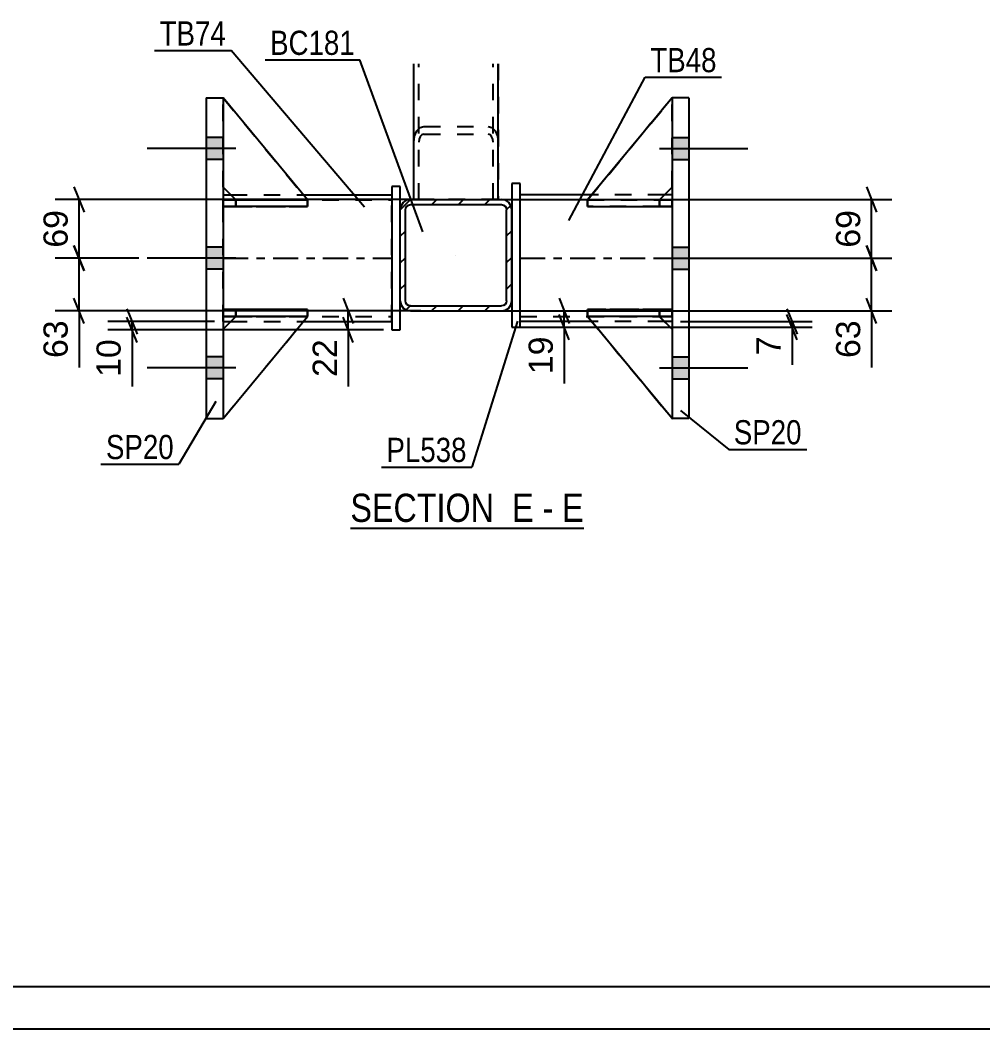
# Model space of a CAD drawing. Header units: millimetres. Extents: x 0 to 3377, y 0 to 1913.
# Drawn here: x 251.5 to 365.6, y 0 to 119.5 of the extents above; entities that cross this region are included whole.
import ezdxf

# ---------------------------------------------------------------- set-up
doc = ezdxf.new("R2010")
doc.units = ezdxf.units.MM
doc.linetypes.add('DXK_LINE_DOT2', pattern=[3.9198, 1.9599, -1.9599])
doc.linetypes.add('DXK_LINE_DOT3', pattern=[5.9187, 2.979, -0.9799, 0.9799, -0.9799])
doc.styles.add('Arial', font='ARIAL.TTF', dxfattribs={"height": 0.2})
doc.styles.add('Arial Narrow', font='ARIALN.TTF', dxfattribs={"height": 0.2})

# ---------------------------------------------------------------- blocks, each defined once
blk = doc.blocks.new('Unknown-203723820-1133')
at = {"color": 5, "linetype": 'Continuous'}
for p, q in [((5, 5), (836, 5)), ((0, 0), (841, 0))]:
    blk.add_line(p, q, dxfattribs=at)
blk = doc.blocks.new('Unknown-203723820-15 - 4966')
at = {"color": 6, "linetype": 'Continuous'}
blk.add_line((290.68, 59.31), (318.33, 59.31), dxfattribs=at)
at = {"color": 0, "linetype": 'Continuous'}
for points in [[(308.79, 60.06), (308.79, 63.56), (290.68, 63.56), (290.68, 60.06)], [(312.4, 60.06), (312.4, 63.56), (309.84, 63.56), (309.84, 60.06)], [(314.72, 60.06), (314.72, 63.56), (313.45, 63.56), (313.45, 60.06)], [(318.33, 60.06), (318.33, 63.56), (315.77, 63.56), (315.77, 60.06)]]:
    blk.add_wipeout(points, dxfattribs=at)
at = {"color": 7, "linetype": 'Continuous', "style": 'Arial Narrow'}
for s, p in [('SECTION ', (290.68, 60.06)), ('E', (309.84, 60.06)), ('E', (315.77, 60.06)), ('-', (313.45, 60.06))]:
    blk.add_text(s, height=3.34, dxfattribs=at).set_placement(p)
blk = doc.blocks.new('Part-203723820-5050 - 4966')
at = {"color": 2, "linetype": 'Continuous'}
for p, q in [((298.19, 98.25), (298.19, 114.34)), ((308.19, 98.25), (308.19, 114.34))]:
    blk.add_line(p, q, dxfattribs=at)
at = {"color": 7, "linetype": 'DXK_LINE_DOT2'}
for p, q in [((298.79, 98.25), (298.79, 114.34)), ((307.59, 98.25), (307.59, 114.34)), ((298.28, 105.78), (298.54, 106.38)), ((298.54, 106.38), (298.93, 106.78)), ((298.93, 106.78), (299.39, 106.92)), ((299.39, 106.92), (306.99, 106.92)), ((306.99, 106.92), (307.45, 106.78)), ((307.45, 106.78), (307.84, 106.38)), ((307.84, 106.38), (308.1, 105.78)), ((298.19, 105.06), (298.28, 105.78)), ((298.83, 105.42), (298.79, 105.06)), ((298.96, 105.72), (298.83, 105.42)), ((299.16, 105.92), (298.96, 105.72)), ((299.39, 105.99), (299.16, 105.92)), ((299.39, 105.99), (306.99, 105.99)), ((307.22, 105.92), (306.99, 105.99)), ((307.41, 105.72), (307.22, 105.92)), ((307.54, 105.42), (307.41, 105.72)), ((307.59, 105.06), (307.54, 105.42)), ((308.1, 105.78), (308.19, 105.06)), ((298.19, 98.25), (308.19, 98.25))]:
    blk.add_line(p, q, dxfattribs=at)
blk = doc.blocks.new('Part-203723820-4986 - 4966')
at = {"color": 7, "linetype": 'DXK_LINE_DOT2'}
for p, q in [((275.59, 99.7), (275.59, 110.31)), ((275.59, 110.31), (285.59, 98.2)), ((275.59, 110.31), (285.59, 98.2)), ((277.09, 98.2), (275.59, 99.7)), ((277.09, 98.2), (275.59, 99.7)), ((285.59, 98.2), (277.09, 98.2)), ((277.09, 98.2), (277.09, 98.2)), ((277.09, 98.2), (285.59, 98.2)), ((285.59, 98.2), (285.59, 98.2))]:
    blk.add_line(p, q, dxfattribs=at)
blk = doc.blocks.new('Part-203723820-4987 - 4966')
at = {"color": 7, "linetype": 'DXK_LINE_DOT2'}
for p, q in [((275.59, 85.21), (277.09, 85.21)), ((285.59, 85.21), (275.59, 85.21)), ((275.59, 85.21), (275.59, 85.21)), ((275.59, 85.21), (275.59, 84.41)), ((275.59, 85.21), (275.59, 84.41)), ((277.09, 85.21), (285.59, 85.21)), ((277.09, 85.21), (277.09, 84.41)), ((285.59, 85.21), (285.59, 84.41)), ((277.09, 84.41), (275.59, 84.41)), ((275.59, 84.41), (285.59, 84.41)), ((275.59, 84.41), (275.59, 84.41)), ((285.59, 84.41), (277.09, 84.41))]:
    blk.add_line(p, q, dxfattribs=at)
blk = doc.blocks.new('Part-203723820-4971 - 4966')
at = {"color": 2, "linetype": 'Continuous'}
for p, q in [((275.59, 84.41), (275.59, 85.21)), ((285.59, 85.21), (275.59, 85.21)), ((285.59, 84.41), (285.59, 85.21)), ((285.59, 84.41), (275.59, 84.41)), ((275.59, 84.41), (275.59, 84.41))]:
    blk.add_line(p, q, dxfattribs=at)
at = {"color": 7, "linetype": 'DXK_LINE_DOT2'}
for p, q in [((277.09, 85.21), (275.59, 85.21)), ((277.09, 84.41), (277.09, 85.21)), ((285.59, 85.21), (277.09, 85.21)), ((275.59, 84.41), (277.09, 84.41)), ((277.09, 84.41), (285.59, 84.41))]:
    blk.add_line(p, q, dxfattribs=at)
blk = doc.blocks.new('Part-203723820-4976 - 4966')
at = {"color": 7, "linetype": 'DXK_LINE_DOT2'}
for p, q in [((318.79, 84.4), (327.29, 84.4)), ((328.79, 72.31), (318.79, 84.4)), ((318.79, 84.4), (318.79, 84.4)), ((327.29, 84.4), (318.79, 84.4)), ((318.79, 84.4), (328.79, 72.31)), ((327.29, 84.4), (328.79, 82.9)), ((327.29, 84.4), (327.29, 84.4)), ((328.79, 82.9), (327.29, 84.4)), ((328.79, 82.9), (328.79, 72.31))]:
    blk.add_line(p, q, dxfattribs=at)
blk = doc.blocks.new('Part-203723820-4977 - 4966')
at = {"color": 2, "linetype": 'Continuous'}
for p, q in [((328.79, 110.31), (318.79, 98.2)), ((328.79, 110.31), (328.79, 110.31)), ((328.79, 110.31), (328.79, 110.31)), ((327.3, 98.21), (328.79, 99.7)), ((320.04, 98.2), (318.79, 98.2)), ((318.79, 98.2), (318.79, 98.2))]:
    blk.add_line(p, q, dxfattribs=at)
at = {"color": 7, "linetype": 'DXK_LINE_DOT2'}
for p, q in [((328.79, 110.31), (318.79, 98.2)), ((328.79, 99.7), (328.79, 110.31)), ((327.29, 98.2), (328.79, 99.7)), ((327.29, 98.2), (318.79, 98.2)), ((327.29, 98.2), (320.04, 98.2)), ((327.29, 98.2), (327.3, 98.21)), ((327.29, 98.2), (327.29, 98.2))]:
    blk.add_line(p, q, dxfattribs=at)
blk = doc.blocks.new('Part-203723820-4988 - 4966')
at = {"color": 7, "linetype": 'DXK_LINE_DOT2'}
for p, q in [((275.59, 98.21), (277.09, 98.21)), ((285.35, 98.21), (275.59, 98.21)), ((275.59, 98.21), (275.59, 98.21)), ((275.59, 98.21), (275.59, 97.41)), ((275.59, 98.21), (275.59, 97.41)), ((277.09, 98.21), (285.59, 98.21)), ((277.09, 98.21), (277.09, 97.41)), ((285.59, 98.21), (285.59, 97.41)), ((277.09, 97.41), (275.59, 97.41)), ((275.59, 97.41), (285.59, 97.41)), ((275.59, 97.41), (275.59, 97.41)), ((285.59, 97.41), (277.09, 97.41))]:
    blk.add_line(p, q, dxfattribs=at)
blk = doc.blocks.new('Part-203723820-4980 - 4966')
at = {"color": 7, "linetype": 'DXK_LINE_DOT2'}
for p, q in [((328.79, 110.31), (318.79, 98.2)), ((318.79, 98.2), (328.79, 110.31)), ((328.79, 99.7), (328.79, 110.31)), ((327.29, 98.2), (328.79, 99.7)), ((327.29, 98.2), (328.79, 99.7)), ((318.79, 98.2), (327.29, 98.2)), ((318.79, 98.2), (318.79, 98.2)), ((327.29, 98.2), (318.79, 98.2)), ((327.29, 98.2), (327.29, 98.2))]:
    blk.add_line(p, q, dxfattribs=at)
blk = doc.blocks.new('Part-203723820-4981 - 4966')
at = {"color": 7, "linetype": 'DXK_LINE_DOT2'}
for p, q in [((318.79, 84.41), (318.79, 85.21)), ((318.79, 85.21), (327.29, 85.21)), ((328.79, 85.21), (318.79, 85.21)), ((327.29, 84.41), (327.29, 85.21)), ((327.29, 85.21), (328.79, 85.21)), ((328.79, 84.41), (328.79, 85.21)), ((328.79, 84.41), (328.79, 85.21)), ((328.79, 85.21), (328.79, 85.21)), ((327.29, 84.41), (318.79, 84.41)), ((318.79, 84.41), (328.79, 84.41)), ((328.79, 84.41), (327.29, 84.41)), ((328.79, 84.41), (328.79, 84.41))]:
    blk.add_line(p, q, dxfattribs=at)
blk = doc.blocks.new('Part-203723820-5118 - 4966')
at = {"color": 2, "linetype": 'Continuous'}
for p, q in [((296.59, 99.81), (295.59, 99.81)), ((295.59, 99.81), (295.59, 82.81)), ((296.59, 97.05), (296.59, 99.81)), ((296.59, 82.81), (296.59, 86.25)), ((295.59, 82.81), (296.59, 82.81))]:
    blk.add_line(p, q, dxfattribs=at)
at = {"color": 7, "linetype": 'DXK_LINE_DOT2'}
blk.add_line((296.59, 86.25), (296.59, 97.05), dxfattribs=at)
blk = doc.blocks.new('Part-203723820-4994 - 4966')
at = {"color": 2, "linetype": 'Continuous'}
for p, q in [((319.29, 98.81), (310.79, 98.81)), ((328.79, 98.81), (327.9, 98.81)), ((319.28, 83.81), (310.79, 83.81)), ((328.79, 83.81), (327.88, 83.81))]:
    blk.add_line(p, q, dxfattribs=at)
at = {"color": 7, "linetype": 'DXK_LINE_DOT2'}
for p, q in [((310.79, 83.81), (310.79, 98.81)), ((328.79, 98.21), (310.79, 98.21)), ((327.9, 98.81), (319.29, 98.81)), ((328.79, 98.81), (328.79, 83.81)), ((310.79, 84.41), (328.79, 84.41)), ((327.88, 83.81), (319.28, 83.81))]:
    blk.add_line(p, q, dxfattribs=at)
at = {"color": 7, "linetype": 'DXK_LINE_DOT3'}
blk.add_line((310.79, 91.31), (328.79, 91.31), dxfattribs=at)
blk = doc.blocks.new('Part-203723820-4995 - 4966')
at = {"color": 2, "linetype": 'Continuous'}
for p, q in [((318.79, 84.4), (318.79, 84.4)), ((327.29, 84.4), (318.79, 84.4)), ((328.79, 72.31), (318.79, 84.4)), ((327.29, 84.4), (327.29, 84.4)), ((327.29, 84.4), (328.79, 82.9))]:
    blk.add_line(p, q, dxfattribs=at)
at = {"color": 7, "linetype": 'DXK_LINE_DOT2'}
for p, q in [((318.79, 84.4), (327.29, 84.4)), ((328.79, 72.31), (318.79, 84.4)), ((327.29, 84.4), (328.79, 82.9)), ((328.79, 82.9), (328.79, 72.31))]:
    blk.add_line(p, q, dxfattribs=at)
blk = doc.blocks.new('Part-203723820-4999 - 4966')
at = {"color": 2, "linetype": 'Continuous'}
for p, q in [((277.09, 84.4), (275.59, 82.9)), ((275.59, 72.31), (285.59, 84.4)), ((285.59, 84.4), (277.09, 84.4)), ((277.09, 84.4), (277.09, 84.4)), ((285.59, 84.4), (285.59, 84.4))]:
    blk.add_line(p, q, dxfattribs=at)
at = {"color": 7, "linetype": 'DXK_LINE_DOT2'}
for p, q in [((275.59, 82.9), (277.09, 84.4)), ((275.59, 72.31), (285.59, 84.4)), ((277.09, 84.4), (285.59, 84.4)), ((275.59, 82.9), (275.59, 72.31))]:
    blk.add_line(p, q, dxfattribs=at)
blk = doc.blocks.new('Part-203723820-5002 - 4966')
at = {"color": 7, "linetype": 'DXK_LINE_DOT2'}
for p, q in [((277.09, 84.4), (275.59, 82.9)), ((275.59, 72.31), (285.59, 84.4)), ((275.59, 82.9), (277.09, 84.4)), ((275.59, 72.31), (285.59, 84.4)), ((285.59, 84.4), (277.09, 84.4)), ((277.09, 84.4), (277.09, 84.4)), ((277.09, 84.4), (285.59, 84.4)), ((285.59, 84.4), (285.59, 84.4)), ((275.59, 82.9), (275.59, 72.31))]:
    blk.add_line(p, q, dxfattribs=at)
blk = doc.blocks.new('Part-203723820-5067 - 4966')
at = {"color": 2, "linetype": 'Continuous'}
for p, q in [((273.59, 110.31), (275.59, 110.31)), ((273.59, 110.31), (273.59, 72.31)), ((275.59, 110.31), (275.59, 72.31)), ((273.59, 72.31), (275.59, 72.31))]:
    blk.add_line(p, q, dxfattribs=at)
blk = doc.blocks.new('Part-203723820-5003 - 4966')
at = {"color": 2, "linetype": 'Continuous'}
for p, q in [((275.59, 110.31), (275.59, 110.31)), ((275.59, 110.31), (275.59, 110.31)), ((285.59, 98.2), (275.59, 110.31)), ((277.08, 98.21), (275.59, 99.7)), ((284.34, 98.2), (285.59, 98.2)), ((285.59, 98.2), (285.59, 98.2))]:
    blk.add_line(p, q, dxfattribs=at)
at = {"color": 7, "linetype": 'DXK_LINE_DOT2'}
for p, q in [((275.59, 99.7), (275.59, 110.31)), ((275.59, 110.31), (285.59, 98.2)), ((277.09, 98.2), (275.59, 99.7)), ((277.09, 98.2), (277.08, 98.21)), ((285.59, 98.2), (277.09, 98.2)), ((277.09, 98.2), (277.09, 98.2)), ((277.09, 98.2), (284.34, 98.2))]:
    blk.add_line(p, q, dxfattribs=at)
blk = doc.blocks.new('Part-203723820-5014 - 4966')
at = {"color": 2, "linetype": 'Continuous'}
for p, q in [((318.79, 85.21), (328.79, 85.21)), ((318.79, 85.21), (318.79, 84.41)), ((328.79, 85.21), (328.79, 85.21)), ((328.79, 84.41), (328.79, 85.21)), ((328.79, 84.41), (318.79, 84.41))]:
    blk.add_line(p, q, dxfattribs=at)
at = {"color": 7, "linetype": 'DXK_LINE_DOT2'}
for p, q in [((327.29, 85.21), (318.79, 85.21)), ((328.79, 85.21), (327.29, 85.21)), ((327.29, 85.21), (327.29, 84.41)), ((328.79, 85.21), (328.79, 85.21)), ((318.79, 84.41), (327.29, 84.41)), ((327.29, 84.41), (328.79, 84.41))]:
    blk.add_line(p, q, dxfattribs=at)
blk = doc.blocks.new('Part-203723820-5015 - 4966')
at = {"color": 2, "linetype": 'Continuous'}
for p, q in [((318.8, 98.21), (318.79, 98.21)), ((318.79, 98.21), (318.79, 97.41)), ((328.79, 98.21), (320.04, 98.21)), ((328.79, 98.21), (328.79, 98.21)), ((328.79, 98.21), (328.79, 97.41)), ((318.79, 97.41), (328.79, 97.41))]:
    blk.add_line(p, q, dxfattribs=at)
at = {"color": 7, "linetype": 'DXK_LINE_DOT2'}
for p, q in [((320.04, 98.21), (318.8, 98.21)), ((327.29, 98.21), (318.8, 98.21)), ((327.29, 98.21), (328.79, 98.21)), ((327.29, 98.21), (327.29, 97.41)), ((328.79, 98.21), (328.79, 98.21)), ((318.79, 97.41), (327.29, 97.41)), ((327.29, 97.41), (328.79, 97.41))]:
    blk.add_line(p, q, dxfattribs=at)
blk = doc.blocks.new('Part-203723820-5125 - 4966')
at = {"linetype": 'Continuous'}
h = blk.add_hatch(dxfattribs=at)
h.set_pattern_fill('', scale=0.7, style=0, pattern_type=0)
h.set_pattern_definition([(45, (297.7885, 98.249), (-1.57154, 1.57154), [])])
h.paths.add_polyline_path([(308.59, 98.25), (297.79, 98.25), (297.33, 98.16), (296.94, 97.9), (296.68, 97.51), (296.59, 97.05), (296.59, 86.25), (296.68, 85.79), (296.94, 85.4), (297.33, 85.14), (297.79, 85.05), (308.59, 85.05), (309.05, 85.14), (309.44, 85.4), (309.7, 85.79), (309.79, 86.25), (309.79, 97.05), (309.7, 97.51), (309.44, 97.9), (309.05, 98.16)])
h.paths.add_polyline_path([(309.14, 97.28), (309.19, 97.05), (309.19, 86.25), (309.14, 86.02), (309.01, 85.82), (308.82, 85.69), (308.59, 85.65), (297.79, 85.65), (297.56, 85.69), (297.36, 85.82), (297.23, 86.02), (297.19, 86.25), (297.19, 97.05), (297.23, 97.28), (297.36, 97.47), (297.56, 97.6), (297.79, 97.65), (308.59, 97.65), (308.82, 97.6), (309.01, 97.47)])
at = {"color": 2, "linetype": 'Continuous'}
for p, q in [((297.79, 98.25), (297.33, 98.16)), ((297.79, 98.25), (297.79, 98.25)), ((297.79, 98.25), (308.59, 98.25)), ((308.59, 98.25), (308.59, 98.25)), ((309.05, 98.16), (308.59, 98.25)), ((296.68, 97.51), (296.59, 97.05)), ((296.59, 97.05), (296.59, 97.05)), ((296.59, 86.25), (296.59, 97.05)), ((297.19, 97.05), (297.23, 97.28)), ((297.19, 97.05), (297.19, 97.05)), ((297.19, 86.25), (297.19, 97.05)), ((297.23, 97.28), (297.36, 97.47)), ((297.36, 97.47), (297.56, 97.6)), ((297.56, 97.6), (297.79, 97.65)), ((297.79, 97.65), (297.79, 97.65)), ((297.79, 97.65), (308.59, 97.65)), ((308.59, 97.65), (308.59, 97.65)), ((308.59, 97.65), (308.82, 97.6)), ((308.82, 97.6), (309.01, 97.47)), ((309.01, 97.47), (309.14, 97.28)), ((309.14, 97.28), (309.19, 97.05)), ((309.19, 97.05), (309.19, 97.05)), ((309.19, 86.25), (309.19, 97.05)), ((309.79, 97.05), (309.7, 97.51)), ((309.79, 97.05), (309.79, 97.05)), ((309.79, 86.25), (309.79, 97.05)), ((296.59, 86.25), (296.59, 86.25)), ((296.59, 86.25), (296.68, 85.79)), ((297.19, 86.25), (297.19, 86.25)), ((297.23, 86.02), (297.19, 86.25)), ((309.19, 86.25), (309.14, 86.02)), ((309.19, 86.25), (309.19, 86.25)), ((309.7, 85.79), (309.79, 86.25)), ((309.79, 86.25), (309.79, 86.25)), ((297.36, 85.82), (297.23, 86.02)), ((297.33, 85.14), (297.79, 85.05)), ((297.56, 85.69), (297.36, 85.82)), ((297.79, 85.65), (297.56, 85.69)), ((297.79, 85.65), (297.79, 85.65)), ((297.79, 85.65), (308.59, 85.65)), ((297.79, 85.05), (297.79, 85.05)), ((297.79, 85.05), (308.59, 85.05)), ((308.82, 85.69), (308.59, 85.65)), ((308.59, 85.65), (308.59, 85.65)), ((308.59, 85.05), (309.05, 85.14)), ((308.59, 85.05), (308.59, 85.05)), ((309.01, 85.82), (308.82, 85.69)), ((309.14, 86.02), (309.01, 85.82))]:
    blk.add_line(p, q, dxfattribs=at)
at = {"color": 7, "linetype": 'DXK_LINE_DOT3'}
blk.add_line((303.19, 91.65), (303.19, 91.65), dxfattribs=at)
at = {"color": 2, "linetype": 'Continuous'}
for centre, start, end in [((297.79, 97.05), 112.5, 157.5), ((308.59, 97.05), 22.5, 67.5), ((297.79, 86.25), 202.5, 247.5), ((308.59, 86.25), 292.5, 337.5)]:
    blk.add_arc(centre, 1.2, start, end, dxfattribs=at)
blk = doc.blocks.new('Part-203723820-5020 - 4966')
at = {"color": 2, "linetype": 'Continuous'}
for p, q in [((310.79, 100.15), (309.79, 100.15)), ((309.79, 100.15), (309.79, 83.15)), ((310.79, 83.15), (310.79, 100.15)), ((309.79, 83.15), (310.79, 83.15))]:
    blk.add_line(p, q, dxfattribs=at)
blk = doc.blocks.new('Part-203723820-5025 - 4966')
at = {"color": 2, "linetype": 'Continuous'}
for p, q in [((275.59, 98.81), (276.48, 98.81)), ((285.09, 98.81), (295.59, 98.81)), ((275.59, 83.81), (276.5, 83.81)), ((285.1, 83.81), (295.59, 83.81))]:
    blk.add_line(p, q, dxfattribs=at)
at = {"color": 7, "linetype": 'DXK_LINE_DOT2'}
for p, q in [((275.59, 83.81), (275.59, 98.81)), ((275.59, 98.21), (295.59, 98.21)), ((276.48, 98.81), (285.09, 98.81)), ((295.59, 83.81), (295.59, 98.81)), ((275.59, 84.41), (295.59, 84.41)), ((276.5, 83.81), (285.1, 83.81))]:
    blk.add_line(p, q, dxfattribs=at)
at = {"color": 7, "linetype": 'DXK_LINE_DOT3'}
blk.add_line((275.59, 91.31), (295.59, 91.31), dxfattribs=at)
blk = doc.blocks.new('Part-203723820-5027 - 4966')
at = {"color": 2, "linetype": 'Continuous'}
for p, q in [((275.59, 97.41), (275.59, 98.21)), ((275.59, 98.21), (284.34, 98.21)), ((285.59, 98.21), (285.58, 98.21)), ((285.59, 97.41), (285.59, 98.21)), ((285.59, 97.41), (275.59, 97.41)), ((275.59, 97.41), (275.59, 97.41))]:
    blk.add_line(p, q, dxfattribs=at)
at = {"color": 7, "linetype": 'DXK_LINE_DOT2'}
for p, q in [((277.09, 98.21), (275.59, 98.21)), ((277.09, 97.41), (277.09, 98.21)), ((277.09, 98.21), (285.58, 98.21)), ((275.59, 97.41), (277.09, 97.41)), ((277.09, 97.41), (285.59, 97.41))]:
    blk.add_line(p, q, dxfattribs=at)
blk = doc.blocks.new('Bolt-203723820-5097 - 4966')
at = {"linetype": 'Continuous'}
for points in [[(275.59, 103.01), (275.59, 105.61), (273.59, 105.61), (273.59, 103.01)], [(275.59, 103.01), (275.59, 105.61), (273.59, 105.61), (273.59, 103.01)], [(275.59, 103.01), (275.59, 105.61), (273.59, 105.61), (273.59, 103.01)], [(275.59, 90.01), (275.59, 92.61), (273.59, 92.61), (273.59, 90.01)], [(275.59, 90.01), (275.59, 92.61), (273.59, 92.61), (273.59, 90.01)], [(275.59, 77.01), (275.59, 79.61), (273.59, 79.61), (273.59, 77.01)], [(275.59, 77.01), (275.59, 79.61), (273.59, 79.61), (273.59, 77.01)], [(275.59, 77.01), (275.59, 79.61), (273.59, 79.61), (273.59, 77.01)]]:
    blk.add_hatch(color=1, dxfattribs=at).paths.add_polyline_path(points)
at = {"color": 1, "linetype": 'Continuous'}
for p, q in [((275.59, 105.61), (273.59, 105.61)), ((275.59, 105.61), (273.59, 105.61)), ((275.59, 105.61), (273.59, 105.61)), ((277.09, 104.31), (266.59, 104.31)), ((277.09, 104.31), (266.59, 104.31)), ((277.09, 104.31), (266.59, 104.31)), ((275.59, 103.01), (273.59, 103.01)), ((275.59, 103.01), (273.59, 103.01)), ((275.59, 103.01), (273.59, 103.01)), ((275.59, 92.61), (273.59, 92.61)), ((275.59, 92.61), (273.59, 92.61)), ((277.09, 91.31), (266.59, 91.31)), ((277.09, 91.31), (266.59, 91.31)), ((275.59, 90.01), (273.59, 90.01)), ((275.59, 90.01), (273.59, 90.01)), ((275.59, 79.61), (273.59, 79.61)), ((275.59, 79.61), (273.59, 79.61)), ((275.59, 79.61), (273.59, 79.61)), ((277.09, 78.31), (266.59, 78.31)), ((277.09, 78.31), (266.59, 78.31)), ((277.09, 78.31), (266.59, 78.31)), ((275.59, 77.01), (273.59, 77.01)), ((275.59, 77.01), (273.59, 77.01)), ((275.59, 77.01), (273.59, 77.01))]:
    blk.add_line(p, q, dxfattribs=at)
blk = doc.blocks.new('Part-203723820-5033 - 4966')
at = {"color": 7, "linetype": 'DXK_LINE_DOT2'}
for p, q in [((318.79, 97.41), (318.79, 98.21)), ((318.79, 98.21), (327.29, 98.21)), ((328.79, 98.21), (318.79, 98.21)), ((327.29, 97.41), (327.29, 98.21)), ((327.29, 98.21), (328.79, 98.21)), ((328.79, 97.41), (328.79, 98.21)), ((328.79, 97.41), (328.79, 98.21)), ((328.79, 98.21), (328.79, 98.21)), ((327.29, 97.41), (318.79, 97.41)), ((318.79, 97.41), (328.79, 97.41)), ((328.79, 97.41), (327.29, 97.41)), ((328.79, 97.41), (328.79, 97.41))]:
    blk.add_line(p, q, dxfattribs=at)
blk = doc.blocks.new('Part-203723820-5056 - 4966')
at = {"color": 7, "linetype": 'DXK_LINE_DOT2'}
for p, q in [((298.19, 98.25), (298.19, 114.34)), ((298.79, 98.25), (298.79, 114.34)), ((307.59, 98.25), (307.59, 114.34)), ((308.19, 114.34), (308.19, 98.25)), ((308.19, 98.25), (298.19, 98.25)), ((298.19, 98.25), (308.19, 98.25))]:
    blk.add_line(p, q, dxfattribs=at)
blk = doc.blocks.new('Part-203723820-5062 - 4966')
at = {"color": 2, "linetype": 'Continuous'}
for p, q in [((330.79, 110.31), (328.79, 110.31)), ((328.79, 110.31), (328.79, 72.31)), ((330.79, 110.31), (330.79, 72.31)), ((330.79, 72.31), (328.79, 72.31))]:
    blk.add_line(p, q, dxfattribs=at)
blk = doc.blocks.new('Bolt-203723820-5092 - 4966')
at = {"linetype": 'Continuous'}
for points in [[(330.79, 103.01), (330.79, 105.61), (328.79, 105.61), (328.79, 103.01)], [(330.79, 103.01), (330.79, 105.61), (328.79, 105.61), (328.79, 103.01)], [(330.79, 103.01), (330.79, 105.61), (328.79, 105.61), (328.79, 103.01)], [(330.79, 90.01), (330.79, 92.61), (328.79, 92.61), (328.79, 90.01)], [(330.79, 90.01), (330.79, 92.61), (328.79, 92.61), (328.79, 90.01)], [(330.79, 77.01), (330.79, 79.61), (328.79, 79.61), (328.79, 77.01)], [(330.79, 77.01), (330.79, 79.61), (328.79, 79.61), (328.79, 77.01)], [(330.79, 77.01), (330.79, 79.61), (328.79, 79.61), (328.79, 77.01)]]:
    blk.add_hatch(color=1, dxfattribs=at).paths.add_polyline_path(points)
at = {"color": 1, "linetype": 'Continuous'}
for p, q in [((328.79, 105.61), (330.79, 105.61)), ((328.79, 105.61), (330.79, 105.61)), ((328.79, 105.61), (330.79, 105.61)), ((327.29, 104.31), (337.79, 104.31)), ((327.29, 104.31), (337.79, 104.31)), ((327.29, 104.31), (337.79, 104.31)), ((328.79, 103.01), (330.79, 103.01)), ((328.79, 103.01), (330.79, 103.01)), ((328.79, 103.01), (330.79, 103.01)), ((328.79, 92.61), (330.79, 92.61)), ((328.79, 92.61), (330.79, 92.61)), ((327.29, 91.31), (337.79, 91.31)), ((327.29, 91.31), (337.79, 91.31)), ((328.79, 90.01), (330.79, 90.01)), ((328.79, 90.01), (330.79, 90.01)), ((328.79, 79.61), (330.79, 79.61)), ((328.79, 79.61), (330.79, 79.61)), ((328.79, 79.61), (330.79, 79.61)), ((327.29, 78.31), (337.79, 78.31)), ((327.29, 78.31), (337.79, 78.31)), ((327.29, 78.31), (337.79, 78.31)), ((328.79, 77.01), (330.79, 77.01)), ((328.79, 77.01), (330.79, 77.01)), ((328.79, 77.01), (330.79, 77.01))]:
    blk.add_line(p, q, dxfattribs=at)
blk = doc.blocks.new('StraightDimension-203723820-5228 - 4966')
at = {"color": 7, "linetype": 'Continuous'}
for p, q in [((289.82, 86.55), (291.02, 83.55)), ((298.39, 85.05), (287.57, 85.05)), ((290.42, 82.81), (290.42, 85.05)), ((291.02, 81.31), (289.82, 84.31)), ((294.59, 82.81), (287.57, 82.81)), ((290.42, 82.81), (290.42, 76.11)), ((290.42, 82.81), (290.42, 76.11))]:
    blk.add_line(p, q, dxfattribs=at)
at = {"color": 0}
blk.add_wipeout([(289.67, 82.29), (285.47, 82.29), (285.47, 76.64), (289.67, 76.64)], dxfattribs=at)
at = {"color": 3, "style": 'Arial'}
blk.add_text('22', height=2.865, rotation=90.0002, dxfattribs=at).set_placement((289.07, 77.24))
blk = doc.blocks.new('StraightDimension-203723820-5187 - 4966')
at = {"color": 7, "linetype": 'Continuous'}
for p, q in [((264.2, 85.31), (265.4, 82.31)), ((274.59, 83.81), (261.95, 83.81)), ((265.4, 81.31), (264.2, 84.31)), ((264.8, 82.81), (264.8, 83.81)), ((294.59, 82.81), (261.95, 82.81)), ((264.8, 82.81), (264.8, 76.11)), ((264.8, 82.81), (264.8, 76.11))]:
    blk.add_line(p, q, dxfattribs=at)
at = {"color": 0}
blk.add_wipeout([(264.05, 82.29), (259.85, 82.29), (259.85, 76.64), (264.05, 76.64)], dxfattribs=at)
at = {"color": 3, "style": 'Arial'}
blk.add_text('10', height=2.865, rotation=90.0002, dxfattribs=at).set_placement((263.45, 77.24))
blk = doc.blocks.new('StraightDimension-203723820-5198 - 4966')
at = {"color": 7, "linetype": 'Continuous'}
for p, q in [((257.92, 99.75), (259.12, 96.75)), ((300.6, 98.25), (255.67, 98.25)), ((258.52, 91.31), (258.52, 98.25)), ((259.12, 89.81), (257.92, 92.81)), ((265.59, 91.31), (255.67, 91.31))]:
    blk.add_line(p, q, dxfattribs=at)
at = {"color": 0}
blk.add_wipeout([(257.77, 97.6), (253.57, 97.6), (253.57, 91.95), (257.77, 91.95)], dxfattribs=at)
at = {"color": 3, "style": 'Arial'}
blk.add_text('69', height=2.865, rotation=90.0002, dxfattribs=at).set_placement((257.17, 92.55))
blk = doc.blocks.new('StraightDimension-203723820-5208 - 4966')
at = {"color": 7, "linetype": 'Continuous'}
for p, q in [((257.92, 92.81), (259.12, 89.81)), ((265.59, 91.31), (255.67, 91.31)), ((258.52, 85.05), (258.52, 91.31)), ((259.12, 83.55), (257.92, 86.55)), ((299.03, 85.05), (255.67, 85.05)), ((258.52, 85.05), (258.52, 78.35)), ((258.52, 85.05), (258.52, 78.35))]:
    blk.add_line(p, q, dxfattribs=at)
at = {"color": 0}
blk.add_wipeout([(257.77, 84.53), (253.57, 84.53), (253.57, 78.88), (257.77, 78.88)], dxfattribs=at)
at = {"color": 3, "style": 'Arial'}
blk.add_text('63', height=2.865, rotation=90.0002, dxfattribs=at).set_placement((257.17, 79.48))
blk = doc.blocks.new('StraightDimension-203723820-5217 - 4966')
at = {"color": 7, "linetype": 'Continuous'}
for p, q in [((315.41, 86.55), (316.61, 83.55)), ((308.29, 85.05), (318.41, 85.05)), ((316.01, 83.15), (316.01, 85.05)), ((316.61, 81.65), (315.41, 84.65)), ((310.79, 83.15), (318.41, 83.15)), ((316.01, 83.15), (316.01, 76.45)), ((316.01, 83.15), (316.01, 76.45))]:
    blk.add_line(p, q, dxfattribs=at)
at = {"color": 0}
blk.add_wipeout([(315.26, 82.62), (311.06, 82.62), (311.06, 76.97), (315.26, 76.97)], dxfattribs=at)
at = {"color": 3, "style": 'Arial'}
blk.add_text('19', height=2.865, rotation=90.0002, dxfattribs=at).set_placement((314.66, 77.57))
blk = doc.blocks.new('StraightDimension-203723820-5239 - 4966')
at = {"color": 7, "linetype": 'Continuous'}
for p, q in [((342.41, 85.31), (343.61, 82.31)), ((329.79, 83.81), (345.41, 83.81)), ((343.61, 81.65), (342.41, 84.65)), ((343.01, 83.15), (343.01, 83.81)), ((311.79, 83.15), (345.41, 83.15)), ((343.01, 83.15), (343.01, 78.67)), ((343.01, 83.15), (343.01, 78.67))]:
    blk.add_line(p, q, dxfattribs=at)
at = {"color": 0}
blk.add_wipeout([(342.26, 82.62), (338.06, 82.62), (338.06, 79.2), (342.26, 79.2)], dxfattribs=at)
at = {"color": 3, "style": 'Arial'}
blk.add_text('7', height=2.87, rotation=90.0002, dxfattribs=at).set_placement((341.66, 79.8))
blk = doc.blocks.new('StraightDimension-203723820-5250 - 4966')
at = {"color": 7, "linetype": 'Continuous'}
for p, q in [((351.84, 92.81), (353.04, 89.81)), ((331.79, 91.31), (354.84, 91.31)), ((352.44, 85.05), (352.44, 91.31)), ((353.04, 83.55), (351.84, 86.55)), ((308.73, 85.05), (354.84, 85.05)), ((352.44, 85.05), (352.44, 78.35)), ((352.44, 85.05), (352.44, 78.35))]:
    blk.add_line(p, q, dxfattribs=at)
at = {"color": 0}
blk.add_wipeout([(351.69, 84.53), (347.49, 84.53), (347.49, 78.88), (351.69, 78.88)], dxfattribs=at)
at = {"color": 3, "style": 'Arial'}
blk.add_text('63', height=2.865, rotation=90.0002, dxfattribs=at).set_placement((351.09, 79.48))
blk = doc.blocks.new('StraightDimension-203723820-5263 - 4966')
at = {"color": 7, "linetype": 'Continuous'}
for p, q in [((351.84, 99.75), (353.04, 96.75)), ((307.56, 98.25), (354.84, 98.25)), ((352.44, 91.31), (352.44, 98.25)), ((353.04, 89.81), (351.84, 92.81)), ((331.79, 91.31), (354.84, 91.31))]:
    blk.add_line(p, q, dxfattribs=at)
at = {"color": 0}
blk.add_wipeout([(351.69, 97.6), (347.49, 97.6), (347.49, 91.95), (351.69, 91.95)], dxfattribs=at)
at = {"color": 3, "style": 'Arial'}
blk.add_text('69', height=2.865, rotation=90.0002, dxfattribs=at).set_placement((351.09, 92.55))
blk = doc.blocks.new('Mark-203723820-4990 - 4966')
at = {"color": 30, "linetype": 'Continuous'}
for p, q in [((316.58, 95.78), (325.62, 112.74)), ((325.62, 112.74), (334.67, 112.74))]:
    blk.add_line(p, q, dxfattribs=at)
at = {"color": 0}
blk.add_wipeout([(334.07, 113.34), (334.07, 116.34), (326.22, 116.34), (326.22, 113.34)], dxfattribs=at)
blk.add_wipeout([(334.07, 113.34), (334.07, 116.34), (326.22, 116.34), (326.22, 113.34)], dxfattribs=at)
at = {"color": 3, "style": 'Arial Narrow'}
blk.add_text('TB48', height=2.863, dxfattribs=at).set_placement((326.22, 113.34))
blk = doc.blocks.new('Mark-203723820-5058 - 4966')
at = {"color": 30, "linetype": 'Continuous'}
for p, q in [((329.8, 73.27), (335.51, 68.65)), ((335.51, 68.65), (344.75, 68.65))]:
    blk.add_line(p, q, dxfattribs=at)
at = {"color": 0}
blk.add_wipeout([(344.15, 69.25), (344.15, 72.25), (336.11, 72.25), (336.11, 69.25)], dxfattribs=at)
blk.add_wipeout([(344.15, 69.25), (344.15, 72.25), (336.11, 72.25), (336.11, 69.25)], dxfattribs=at)
at = {"color": 3, "style": 'Arial Narrow'}
blk.add_text('SP20', height=2.863, dxfattribs=at).set_placement((336.11, 69.25))
blk = doc.blocks.new('Mark-203723820-5063 - 4966')
at = {"color": 30, "linetype": 'Continuous'}
for p in [(274.72, 74.34), (261.11, 66.9)]:
    blk.add_line(p, (270.35, 66.9), dxfattribs=at)
at = {"color": 0}
blk.add_wipeout([(269.75, 67.5), (269.75, 70.5), (261.71, 70.5), (261.71, 67.5)], dxfattribs=at)
blk.add_wipeout([(269.75, 67.5), (269.75, 70.5), (261.71, 70.5), (261.71, 67.5)], dxfattribs=at)
at = {"color": 3, "style": 'Arial Narrow'}
blk.add_text('SP20', height=2.863, dxfattribs=at).set_placement((261.71, 67.5))
blk = doc.blocks.new('Mark-203723820-5016 - 4966')
at = {"color": 30, "linetype": 'Continuous'}
for p in [(310.46, 83.85), (294.35, 66.56)]:
    blk.add_line(p, (305.05, 66.56), dxfattribs=at)
at = {"color": 0}
blk.add_wipeout([(304.45, 67.16), (304.45, 70.16), (294.95, 70.16), (294.95, 67.16)], dxfattribs=at)
blk.add_wipeout([(304.45, 67.16), (304.45, 70.16), (294.95, 70.16), (294.95, 67.16)], dxfattribs=at)
at = {"color": 3, "style": 'Arial Narrow'}
blk.add_text('PL538', height=2.863, dxfattribs=at).set_placement((294.95, 67.16))
blk = doc.blocks.new('Mark-203723820-5021 - 4966')
at = {"color": 30, "linetype": 'Continuous'}
for p in [(267.47, 115.9), (292.33, 97.35)]:
    blk.add_line(p, (276.53, 115.9), dxfattribs=at)
at = {"color": 0}
blk.add_wipeout([(275.93, 116.5), (275.93, 119.5), (268.07, 119.5), (268.07, 116.5)], dxfattribs=at)
blk.add_wipeout([(275.93, 116.5), (275.93, 119.5), (268.07, 119.5), (268.07, 116.5)], dxfattribs=at)
at = {"color": 3, "style": 'Arial Narrow'}
blk.add_text('TB74', height=2.863, dxfattribs=at).set_placement((268.07, 116.5))
blk = doc.blocks.new('Mark-203723820-5121 - 4966')
at = {"color": 30, "linetype": 'Continuous'}
for p in [(280.56, 114.79), (299.27, 94.41)]:
    blk.add_line(p, (291.81, 114.79), dxfattribs=at)
at = {"color": 0}
blk.add_wipeout([(291.21, 115.39), (291.21, 118.39), (281.16, 118.39), (281.16, 115.39)], dxfattribs=at)
blk.add_wipeout([(291.21, 115.39), (291.21, 118.39), (281.16, 118.39), (281.16, 115.39)], dxfattribs=at)
at = {"color": 3, "style": 'Arial Narrow'}
blk.add_text('BC181', height=2.863, dxfattribs=at).set_placement((281.16, 115.39))

msp = doc.modelspace()

# ---------------------------------------------------------------- block references
for name in ['Unknown-203723820-1133', 'Part-203723820-5050 - 4966', 'Part-203723820-5056 - 4966', 'Part-203723820-5067 - 4966', 'Part-203723820-4986 - 4966', 'Part-203723820-5003 - 4966', 'Part-203723820-4977 - 4966', 'Part-203723820-4980 - 4966', 'Part-203723820-5062 - 4966', 'Bolt-203723820-5097 - 4966', 'Bolt-203723820-5092 - 4966', 'Part-203723820-5118 - 4966', 'Part-203723820-5020 - 4966', 'Part-203723820-5025 - 4966', 'Part-203723820-4988 - 4966', 'Part-203723820-5027 - 4966', 'Part-203723820-5125 - 4966', 'Part-203723820-4994 - 4966', 'Part-203723820-5015 - 4966', 'Part-203723820-5033 - 4966', 'Part-203723820-4987 - 4966', 'Part-203723820-4971 - 4966', 'Part-203723820-4981 - 4966', 'Part-203723820-5014 - 4966', 'Part-203723820-4999 - 4966', 'Part-203723820-5002 - 4966', 'Part-203723820-4976 - 4966', 'Part-203723820-4995 - 4966']:
    msp.add_blockref(name, (0, 0))

# ---------------------------------------------------------------- next in the draw order: block references
for name in ['StraightDimension-203723820-5198 - 4966', 'StraightDimension-203723820-5228 - 4966', 'StraightDimension-203723820-5217 - 4966', 'Mark-203723820-5063 - 4966', 'Mark-203723820-5058 - 4966', 'Unknown-203723820-15 - 4966']:
    msp.add_blockref(name, (0, 0))

# ---------------------------------------------------------------- next in the draw order: block references
for name in ['Mark-203723820-5021 - 4966', 'StraightDimension-203723820-5187 - 4966', 'StraightDimension-203723820-5239 - 4966']:
    msp.add_blockref(name, (0, 0))

# ---------------------------------------------------------------- next in the draw order: block references
for name in ['Mark-203723820-5121 - 4966', 'StraightDimension-203723820-5208 - 4966', 'StraightDimension-203723820-5250 - 4966']:
    msp.add_blockref(name, (0, 0))

# ---------------------------------------------------------------- next in the draw order: block references
for name in ['StraightDimension-203723820-5263 - 4966', 'Mark-203723820-5016 - 4966']:
    msp.add_blockref(name, (0, 0))

# ---------------------------------------------------------------- next in the draw order: block references
msp.add_blockref('Mark-203723820-4990 - 4966', (0, 0))

doc.saveas('drawing.dxf')
